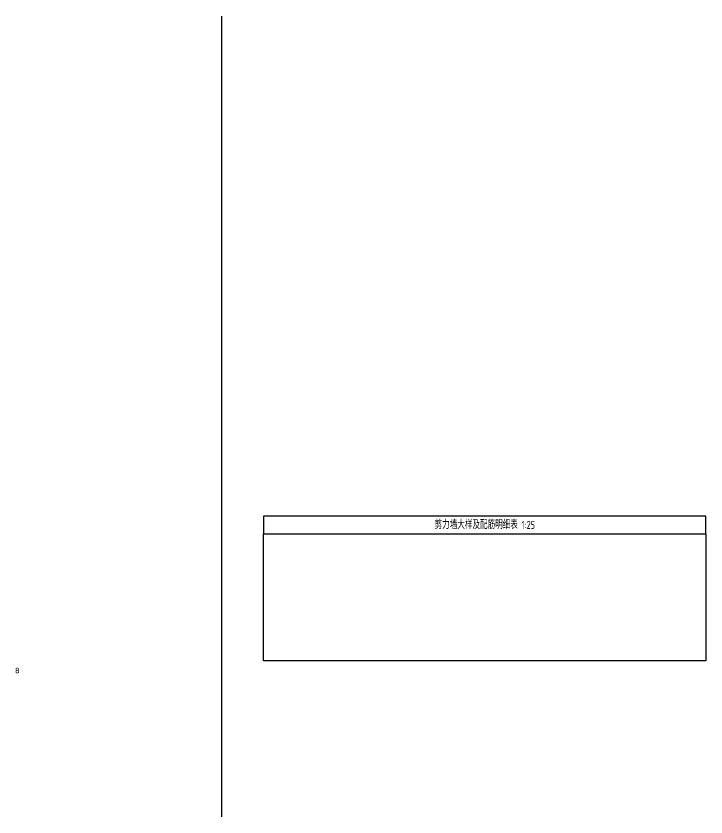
# Model space of a CAD drawing. Header units: millimetres. Extents: x 0 to 5000, y -622 to 594.
# Drawn here: x 3820 to 4424, y -106 to 594 of the extents above; entities that cross this region are included whole.
import ezdxf

# ---------------------------------------------------------------- set-up
doc = ezdxf.new("R2010")
doc.units = ezdxf.units.MM
doc.header["$LTSCALE"] = 0.01
doc.layers.add('PUB_TEXT', color=7, linetype='Continuous')
doc.styles.add('hztxt', font='tssdeng.shx', dxfattribs={"bigfont": 'hztxt.shx'})
doc.styles.get("Standard").update_dxf_attribs({"font": 'gbenor.shx'})

# ---------------------------------------------------------------- blocks, each defined once
blk = doc.blocks.new('*U75')
at = {"color": 3}
blk.add_line((0, 350), (0, -350), dxfattribs=at)
blk = doc.blocks.new('*U76')
at = {"layer": 'Defpoints', "color": 0, "linetype": 'ByBlock', "lineweight": -2, "transparency": 16777216}
blk.add_blockref('*U75', (4000, 0), dxfattribs=at)

msp = doc.modelspace()

# ---------------------------------------------------------------- linework, layer by layer
at = {"color": 3}
for p, q in [((4036.826, 141.593), (4423.556, 141.593)), ((4036.826, 30.484), (4036.826, 141.593)), ((4423.556, 141.593), (4423.556, 30.359)), ((4423.556, 30.359), (4036.826, 30.359))]:
    msp.add_line(p, q, dxfattribs=at)
msp.add_lwpolyline([(4423.556, 156.761), (4036.826, 156.761), (4036.826, 141.593), (4423.556, 141.593)], close=True, dxfattribs=at)

# ---------------------------------------------------------------- block references
at = {"layer": 'Defpoints', "color": 3}
msp.add_blockref('*U76', (0, 244), dxfattribs=at)

# ---------------------------------------------------------------- texts
at = {"insert": (3821.469, 22), "char_height": 5, "width": 20.93762, "attachment_point": 5}
msp.add_mtext('8', dxfattribs=at)
at = {"layer": 'PUB_TEXT', "insert": (4230.191, 149.177), "char_height": 7, "width": 386.7297, "attachment_point": 5, "style": 'hztxt'}
msp.add_mtext('{\\W0.7;剪力墙大样及配筋明细表 1:25}', dxfattribs=at)

doc.saveas('drawing.dxf')
